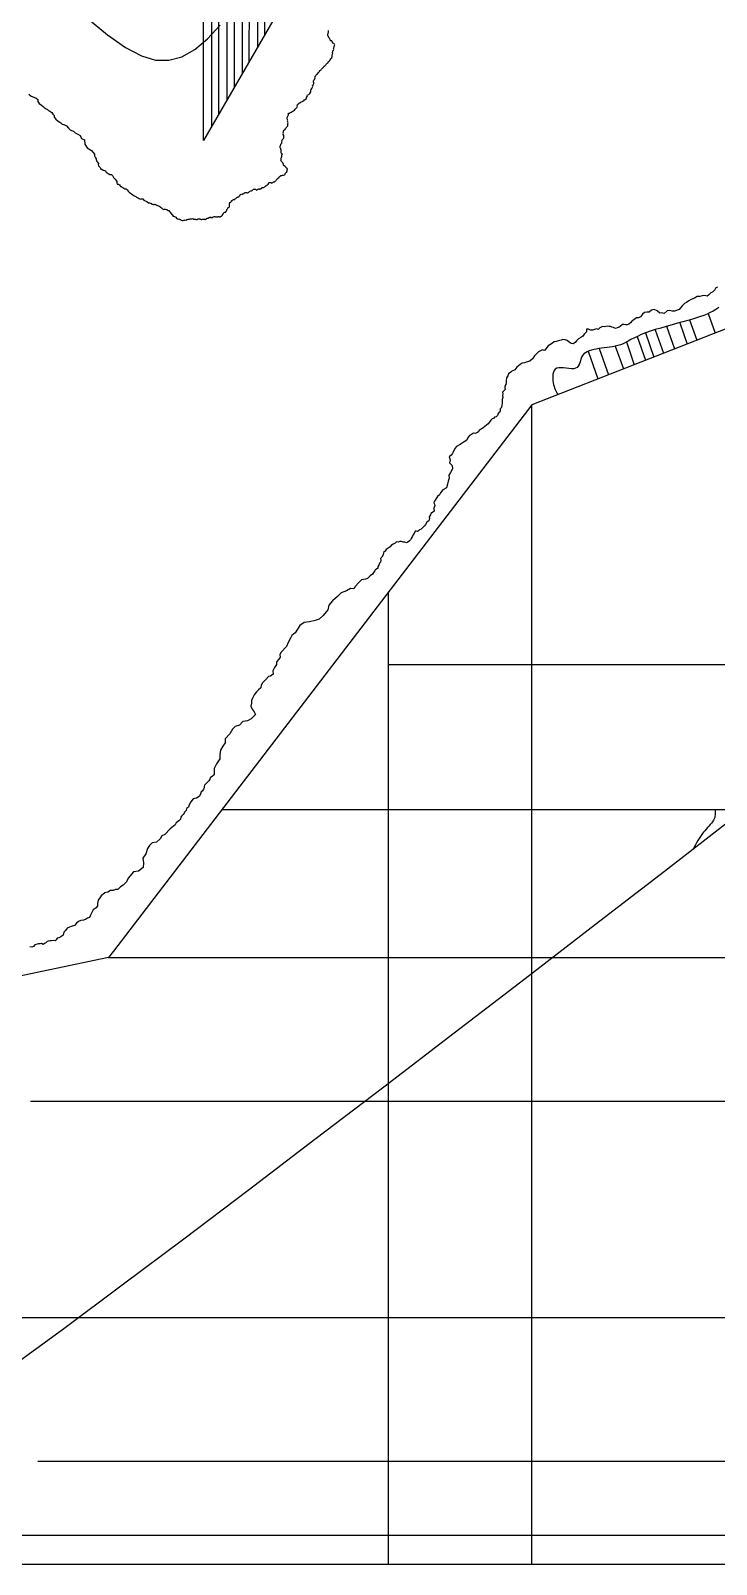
# Model space of a CAD drawing. Extents: x -15455 to 10897, y -24374 to 16165.
# Drawn here: x -6508 to -435, y -24374 to -10786 of the extents above; entities that cross this region are included whole.
import ezdxf

# ---------------------------------------------------------------- set-up
doc = ezdxf.new("R2010")
doc.units = 0
doc.header["$MEASUREMENT"] = 0
for name, color, linetype in [('COASTLINE', 7, 'CONTINUOUS'), ('HIGHWAY', 7, 'CONTINUOUS'), ('STREETS-SPRAWL-12M', 7, 'CONTINUOUS'), ('STREETS-SPRAWL-20M', 7, 'CONTINUOUS')]:
    doc.layers.add(name, color=color, linetype=linetype)

msp = doc.modelspace()

# ---------------------------------------------------------------- linework, layer by layer
at = {"layer": 'COASTLINE', "color": 7, "linetype": 'CONTINUOUS'}
msp.add_line((10897, -24374), (-15455, -24374), dxfattribs=at)
for points in [[(-6524, -11347), (-6503, -11367), (-6480, -11375), (-6460, -11383), (-6444, -11394), (-6443, -11414), (-6431, -11432), (-6413, -11446), (-6397, -11458), (-6388, -11466), (-6371, -11479), (-6360, -11483), (-6349, -11492), (-6337, -11500), (-6328, -11504), (-6321, -11512), (-6310, -11526), (-6300, -11538), (-6299, -11552), (-6285, -11569), (-6263, -11587), (-6249, -11596), (-6240, -11603), (-6228, -11614), (-6214, -11616), (-6190, -11630), (-6174, -11648), (-6159, -11664), (-6145, -11671), (-6128, -11676), (-6113, -11691), (-6090, -11703), (-6069, -11714), (-6057, -11740), (-6031, -11754), (-6028, -11791), (-6007, -11824), (-5969, -11846), (-5941, -11879), (-5943, -11887), (-5941, -11894), (-5938, -11901), (-5933, -11911), (-5929, -11920), (-5929, -11928), (-5924, -11936), (-5923, -11945), (-5915, -11950), (-5908, -11962), (-5910, -11972), (-5906, -11983), (-5901, -11988), (-5891, -11999), (-5890, -12004), (-5885, -12012), (-5876, -12014), (-5865, -12021), (-5854, -12025), (-5844, -12026), (-5838, -12040), (-5821, -12052), (-5807, -12059), (-5792, -12060), (-5782, -12070), (-5774, -12086), (-5768, -12092), (-5758, -12102), (-5749, -12113), (-5744, -12121), (-5745, -12134), (-5741, -12146), (-5731, -12145), (-5722, -12151), (-5715, -12161), (-5711, -12166), (-5706, -12166), (-5702, -12169), (-5695, -12172), (-5690, -12174), (-5683, -12180), (-5675, -12187), (-5668, -12187), (-5662, -12188), (-5653, -12195), (-5645, -12207), (-5634, -12216), (-5623, -12226), (-5614, -12230), (-5604, -12239), (-5592, -12248), (-5582, -12251), (-5576, -12255), (-5571, -12262), (-5563, -12263), (-5557, -12267), (-5546, -12274), (-5535, -12279), (-5525, -12275), (-5515, -12277), (-5505, -12287), (-5493, -12292), (-5479, -12299), (-5465, -12311), (-5459, -12312), (-5454, -12311), (-5447, -12314), (-5441, -12315), (-5439, -12320), (-5433, -12323), (-5427, -12324), (-5420, -12327), (-5416, -12326), (-5411, -12323), (-5407, -12326), (-5402, -12327), (-5397, -12330), (-5394, -12332), (-5389, -12331), (-5384, -12334), (-5373, -12339), (-5363, -12344), (-5358, -12348), (-5350, -12356), (-5345, -12358), (-5339, -12364), (-5334, -12366), (-5329, -12371), (-5323, -12367), (-5315, -12366), (-5308, -12371), (-5302, -12371), (-5293, -12378), (-5285, -12379), (-5278, -12389), (-5271, -12395), (-5266, -12403), (-5255, -12416), (-5251, -12420), (-5245, -12428), (-5233, -12431), (-5221, -12438), (-5215, -12447), (-5207, -12453), (-5200, -12456), (-5193, -12454), (-5186, -12460), (-5180, -12460), (-5174, -12466), (-5167, -12468), (-5162, -12468), (-5156, -12468), (-5150, -12465), (-5144, -12464), (-5138, -12462), (-5132, -12464), (-5125, -12459), (-5119, -12458), (-5113, -12455), (-5108, -12455), (-5101, -12456), (-5095, -12454), (-5088, -12452), (-5082, -12453), (-5076, -12452), (-5070, -12451), (-5062, -12456), (-5056, -12457), (-5053, -12457), (-5049, -12457), (-5046, -12459), (-5043, -12459), (-5040, -12460), (-5036, -12458), (-5033, -12458), (-5030, -12457), (-5027, -12455), (-5023, -12454), (-5020, -12454), (-5017, -12454), (-5013, -12452), (-5010, -12453), (-5007, -12455), (-5004, -12457), (-5001, -12456), (-4998, -12458), (-4994, -12460), (-4991, -12459), (-4987, -12457), (-4984, -12456), (-4981, -12457), (-4978, -12456), (-4975, -12455), (-4971, -12456), (-4968, -12456), (-4965, -12458), (-4962, -12458), (-4959, -12457), (-4956, -12457), (-4952, -12455), (-4949, -12453), (-4947, -12450), (-4944, -12448), (-4940, -12448), (-4937, -12447), (-4934, -12445), (-4930, -12444), (-4926, -12440), (-4923, -12440), (-4920, -12439), (-4918, -12439), (-4915, -12440), (-4912, -12440), (-4910, -12439), (-4907, -12441), (-4904, -12443), (-4901, -12443), (-4898, -12442), (-4895, -12438), (-4891, -12436), (-4888, -12436), (-4884, -12435), (-4880, -12432), (-4876, -12432), (-4872, -12435), (-4869, -12436), (-4866, -12435), (-4863, -12436), (-4859, -12435), (-4857, -12434), (-4854, -12436), (-4851, -12436), (-4847, -12433), (-4845, -12432), (-4842, -12433), (-4840, -12433), (-4837, -12434), (-4834, -12434), (-4831, -12434), (-4828, -12435), (-4826, -12432), (-4823, -12431), (-4819, -12430), (-4816, -12430), (-4816, -12429), (-4814, -12426), (-4812, -12423), (-4810, -12420), (-4810, -12418), (-4810, -12416), (-4809, -12414), (-4808, -12413), (-4804, -12410), (-4802, -12409), (-4801, -12406), (-4799, -12402), (-4794, -12397), (-4788, -12395), (-4784, -12393), (-4780, -12393), (-4778, -12389), (-4773, -12386), (-4774, -12381), (-4771, -12376), (-4769, -12371), (-4767, -12367), (-4764, -12363), (-4762, -12360), (-4760, -12357), (-4757, -12353), (-4751, -12348), (-4748, -12343), (-4747, -12339), (-4747, -12336), (-4747, -12333), (-4749, -12330), (-4748, -12327), (-4748, -12324), (-4747, -12321), (-4747, -12318), (-4746, -12315), (-4746, -12312), (-4742, -12309), (-4741, -12306), (-4736, -12304), (-4733, -12300), (-4730, -12297), (-4729, -12293), (-4725, -12290), (-4721, -12290), (-4719, -12286), (-4716, -12284), (-4711, -12282), (-4707, -12282), (-4704, -12280), (-4700, -12281), (-4698, -12279), (-4695, -12275), (-4690, -12274), (-4687, -12271), (-4681, -12265), (-4676, -12261), (-4673, -12260), (-4670, -12257), (-4665, -12257), (-4662, -12253), (-4658, -12250), (-4654, -12248), (-4653, -12244), (-4651, -12241), (-4648, -12237), (-4644, -12235), (-4640, -12236), (-4636, -12235), (-4632, -12233), (-4629, -12231), (-4625, -12229), (-4621, -12230), (-4618, -12225), (-4614, -12223), (-4611, -12222), (-4607, -12219), (-4604, -12218), (-4601, -12219), (-4598, -12218), (-4595, -12219), (-4592, -12219), (-4588, -12222), (-4586, -12222), (-4583, -12221), (-4579, -12220), (-4576, -12217), (-4571, -12214), (-4568, -12211), (-4565, -12208), (-4562, -12206), (-4558, -12207), (-4554, -12206), (-4551, -12205), (-4547, -12202), (-4544, -12197), (-4541, -12195), (-4537, -12194), (-4533, -12191), (-4529, -12190), (-4526, -12191), (-4522, -12189), (-4518, -12190), (-4515, -12191), (-4513, -12192), (-4509, -12196), (-4504, -12198), (-4498, -12194), (-4495, -12191), (-4492, -12189), (-4490, -12188), (-4485, -12191), (-4482, -12191), (-4478, -12188), (-4475, -12188), (-4472, -12187), (-4469, -12186), (-4466, -12185), (-4464, -12185), (-4461, -12182), (-4459, -12178), (-4457, -12176), (-4454, -12175), (-4450, -12174), (-4447, -12175), (-4444, -12174), (-4441, -12173), (-4439, -12171), (-4437, -12169), (-4432, -12166), (-4428, -12162), (-4426, -12161), (-4422, -12159), (-4419, -12155), (-4416, -12153), (-4414, -12154), (-4412, -12152), (-4410, -12151), (-4408, -12150), (-4404, -12146), (-4402, -12145), (-4402, -12141), (-4401, -12137), (-4399, -12135), (-4394, -12131), (-4390, -12130), (-4386, -12130), (-4381, -12132), (-4377, -12133), (-4372, -12136), (-4368, -12134), (-4362, -12131), (-4356, -12126), (-4352, -12126), (-4348, -12125), (-4343, -12118), (-4336, -12115), (-4333, -12110), (-4328, -12104), (-4325, -12102), (-4323, -12100), (-4321, -12096), (-4317, -12093), (-4310, -12089), (-4307, -12081), (-4299, -12076), (-4292, -12069), (-4283, -12070), (-4276, -12067), (-4268, -12065), (-4260, -12064), (-4253, -12057), (-4250, -12047), (-4244, -12041), (-4237, -12038), (-4240, -12031), (-4237, -12025), (-4236, -12018), (-4233, -12011), (-4237, -12007), (-4242, -12004), (-4244, -12002), (-4246, -11999), (-4251, -11992), (-4254, -11988), (-4261, -11983), (-4265, -11982), (-4268, -11976), (-4267, -11969), (-4270, -11965), (-4274, -11958), (-4279, -11952), (-4286, -11944), (-4288, -11939), (-4292, -11935), (-4290, -11929), (-4290, -11924), (-4288, -11918), (-4288, -11913), (-4285, -11908), (-4284, -11904), (-4284, -11900), (-4282, -11896), (-4284, -11891), (-4283, -11886), (-4280, -11882), (-4278, -11877), (-4285, -11873), (-4288, -11867), (-4288, -11862), (-4290, -11856), (-4290, -11851), (-4290, -11847), (-4289, -11842), (-4293, -11837), (-4293, -11833), (-4294, -11827), (-4297, -11823), (-4297, -11819), (-4297, -11814), (-4297, -11809), (-4296, -11804), (-4294, -11799), (-4293, -11795), (-4291, -11792), (-4287, -11786), (-4282, -11781), (-4284, -11776), (-4282, -11771), (-4281, -11766), (-4282, -11761), (-4280, -11756), (-4277, -11749), (-4274, -11746), (-4269, -11741), (-4265, -11736), (-4264, -11732), (-4266, -11728), (-4265, -11723), (-4266, -11718), (-4265, -11713), (-4270, -11707), (-4272, -11704), (-4271, -11699), (-4267, -11693), (-4270, -11688), (-4269, -11683), (-4268, -11674), (-4264, -11666), (-4256, -11663), (-4251, -11656), (-4248, -11650), (-4243, -11644), (-4238, -11637), (-4234, -11633), (-4231, -11628), (-4229, -11623), (-4232, -11619), (-4231, -11615), (-4230, -11608), (-4227, -11603), (-4230, -11596), (-4232, -11590), (-4230, -11585), (-4232, -11579), (-4232, -11573), (-4236, -11568), (-4237, -11561), (-4236, -11555), (-4234, -11549), (-4229, -11543), (-4227, -11537), (-4223, -11531), (-4223, -11525), (-4226, -11519), (-4221, -11517), (-4216, -11517), (-4211, -11513), (-4206, -11511), (-4201, -11508), (-4192, -11501), (-4187, -11500), (-4181, -11495), (-4172, -11490), (-4166, -11481), (-4160, -11476), (-4155, -11471), (-4147, -11463), (-4145, -11455), (-4146, -11447), (-4144, -11440), (-4142, -11438), (-4139, -11436), (-4134, -11434), (-4132, -11430), (-4126, -11425), (-4120, -11424), (-4116, -11420), (-4111, -11414), (-4105, -11417), (-4099, -11414), (-4094, -11408), (-4088, -11406), (-4082, -11398), (-4075, -11395), (-4068, -11389), (-4066, -11381), (-4064, -11377), (-4060, -11370), (-4057, -11362), (-4058, -11356), (-4044, -11350), (-4036, -11341), (-4027, -11328), (-4027, -11318), (-4024, -11308), (-4017, -11299), (-4013, -11293), (-4010, -11286), (-4009, -11279), (-4010, -11272), (-4007, -11265), (-4000, -11255), (-4000, -11248), (-4003, -11240), (-4002, -11233), (-3999, -11225), (-3994, -11217), (-3991, -11211), (-3988, -11203), (-3990, -11195), (-3985, -11190), (-3983, -11185), (-3979, -11179), (-3976, -11174), (-3971, -11170), (-3968, -11167), (-3960, -11158), (-3956, -11152), (-3948, -11146), (-3946, -11139), (-3940, -11137), (-3934, -11134), (-3931, -11127), (-3923, -11118), (-3918, -11112), (-3914, -11109), (-3910, -11103), (-3907, -11099), (-3899, -11093), (-3891, -11084), (-3888, -11080), (-3884, -11077), (-3879, -11074), (-3874, -11071), (-3874, -11065), (-3870, -11060), (-3865, -11056), (-3858, -11051), (-3857, -11048), (-3855, -11045), (-3853, -11040), (-3852, -11036), (-3847, -11032), (-3844, -11029), (-3841, -11026), (-3839, -11021), (-3838, -11016), (-3838, -11011), (-3838, -11005), (-3836, -11001), (-3833, -10994), (-3831, -10989), (-3833, -10984), (-3833, -10978), (-3831, -10971), (-3832, -10965), (-3825, -10958), (-3823, -10953), (-3824, -10947), (-3822, -10941), (-3823, -10935), (-3820, -10929), (-3820, -10923), (-3816, -10918), (-3815, -10912), (-3816, -10906), (-3823, -10900), (-3830, -10897), (-3833, -10889), (-3836, -10882), (-3841, -10876), (-3848, -10875), (-3854, -10871), (-3856, -10864), (-3859, -10858), (-3863, -10851), (-3866, -10844), (-3874, -10833), (-3876, -10825), (-3875, -10818), (-3874, -10811), (-3873, -10805), (-3871, -10798), (-3869, -10791), (-3871, -10784)], [(-424, -13057), (-438, -13063), (-448, -13083), (-467, -13099), (-483, -13108), (-493, -13116), (-503, -13130), (-517, -13138), (-539, -13131), (-560, -13136), (-581, -13140), (-603, -13141), (-629, -13157), (-658, -13166), (-679, -13180), (-698, -13193), (-718, -13203), (-737, -13224), (-763, -13255), (-804, -13271), (-827, -13272), (-848, -13264), (-871, -13269), (-898, -13292), (-916, -13286), (-935, -13290), (-960, -13269), (-985, -13256), (-1008, -13263), (-1030, -13280), (-1050, -13279), (-1070, -13283), (-1089, -13298), (-1106, -13320), (-1125, -13330), (-1142, -13331), (-1165, -13347), (-1182, -13359), (-1196, -13374), (-1210, -13385), (-1223, -13393), (-1239, -13392), (-1253, -13389), (-1267, -13388), (-1285, -13406), (-1296, -13414), (-1312, -13419), (-1329, -13424), (-1345, -13416), (-1360, -13412), (-1373, -13408), (-1385, -13407), (-1400, -13403), (-1414, -13408), (-1428, -13411), (-1442, -13408), (-1466, -13418), (-1482, -13432), (-1497, -13426), (-1513, -13432), (-1532, -13439), (-1549, -13438), (-1567, -13429), (-1585, -13431), (-1586, -13454), (-1604, -13475), (-1617, -13491), (-1636, -13505), (-1655, -13517), (-1672, -13535), (-1685, -13548), (-1703, -13559), (-1719, -13558), (-1738, -13546), (-1755, -13532), (-1775, -13524), (-1793, -13522), (-1810, -13529), (-1833, -13534), (-1852, -13540), (-1872, -13542), (-1894, -13560), (-1924, -13577), (-1956, -13618), (-1974, -13614), (-1992, -13621), (-2010, -13630), (-2028, -13650), (-2046, -13668), (-2064, -13693), (-2087, -13713), (-2120, -13723), (-2135, -13730), (-2153, -13733), (-2173, -13744), (-2202, -13766), (-2219, -13791), (-2247, -13801), (-2256, -13811), (-2274, -13826), (-2280, -13844), (-2294, -13862), (-2297, -13884), (-2296, -13905), (-2300, -13920), (-2308, -13935), (-2308, -13950), (-2305, -13964), (-2316, -13976), (-2329, -13988), (-2326, -14004), (-2330, -14021), (-2327, -14037), (-2331, -14053), (-2331, -14069), (-2333, -14086), (-2334, -14104), (-2337, -14123), (-2349, -14137), (-2350, -14155), (-2356, -14170), (-2367, -14178), (-2369, -14187), (-2374, -14195), (-2385, -14206), (-2399, -14209), (-2408, -14222), (-2421, -14226), (-2431, -14236), (-2437, -14245), (-2457, -14268), (-2470, -14281), (-2485, -14293), (-2501, -14304), (-2519, -14315), (-2535, -14325), (-2542, -14341), (-2556, -14348), (-2570, -14354), (-2586, -14351), (-2603, -14363), (-2620, -14373), (-2640, -14395), (-2644, -14413), (-2667, -14429), (-2705, -14451), (-2736, -14470), (-2752, -14489), (-2760, -14508), (-2774, -14534), (-2784, -14547), (-2801, -14561), (-2793, -14588), (-2797, -14614), (-2775, -14637), (-2771, -14669), (-2790, -14700), (-2805, -14725), (-2801, -14751), (-2809, -14776), (-2816, -14803), (-2826, -14835), (-2858, -14855), (-2879, -14881), (-2888, -14898), (-2904, -14914), (-2917, -14931), (-2926, -14945), (-2935, -14957), (-2936, -14970), (-2931, -14982), (-2929, -14994), (-2934, -15009), (-2941, -15019), (-2935, -15030), (-2935, -15043), (-2950, -15054), (-2962, -15063), (-2965, -15075), (-2977, -15093), (-2974, -15109), (-2981, -15127), (-2998, -15139), (-3010, -15160), (-3018, -15174), (-3037, -15191), (-3048, -15203), (-3064, -15208), (-3073, -15217), (-3082, -15222), (-3092, -15219), (-3102, -15221), (-3111, -15240), (-3123, -15255), (-3130, -15269), (-3138, -15284), (-3144, -15296), (-3153, -15306), (-3168, -15318), (-3178, -15324), (-3194, -15317), (-3209, -15318), (-3224, -15312), (-3238, -15313), (-3252, -15317), (-3266, -15315), (-3280, -15327), (-3302, -15339), (-3316, -15348), (-3324, -15358), (-3331, -15364), (-3341, -15370), (-3359, -15381), (-3367, -15397), (-3382, -15410), (-3386, -15429), (-3398, -15450), (-3410, -15463), (-3407, -15478), (-3409, -15494), (-3417, -15505), (-3424, -15520), (-3434, -15536), (-3434, -15549), (-3444, -15556), (-3455, -15563), (-3460, -15572), (-3470, -15586), (-3481, -15601), (-3501, -15616), (-3524, -15638), (-3542, -15644), (-3577, -15651), (-3604, -15679), (-3633, -15710), (-3644, -15732), (-3675, -15729), (-3709, -15750), (-3757, -15765), (-3790, -15799), (-3833, -15838), (-3868, -15877), (-3877, -15918), (-3918, -15967), (-3951, -16000), (-3989, -16012), (-4038, -16022), (-4085, -16030), (-4125, -16056), (-4144, -16087), (-4164, -16120), (-4194, -16143), (-4206, -16169), (-4226, -16205), (-4241, -16241), (-4289, -16291), (-4300, -16314), (-4299, -16335), (-4309, -16355), (-4329, -16378), (-4330, -16401), (-4347, -16427), (-4363, -16456), (-4360, -16487), (-4382, -16506), (-4402, -16509), (-4425, -16534), (-4455, -16563), (-4466, -16584), (-4468, -16607), (-4490, -16625), (-4508, -16643), (-4529, -16671), (-4539, -16694), (-4551, -16719), (-4551, -16744), (-4558, -16770), (-4546, -16796), (-4527, -16821), (-4517, -16843), (-4554, -16884), (-4587, -16899), (-4628, -16907), (-4658, -16939), (-4696, -16952), (-4721, -16975), (-4744, -17017), (-4784, -17060), (-4784, -17094), (-4805, -17124), (-4826, -17161), (-4832, -17201), (-4832, -17237), (-4861, -17282), (-4882, -17324), (-4881, -17373), (-4888, -17383), (-4898, -17392), (-4909, -17400), (-4918, -17404), (-4922, -17418), (-4929, -17432), (-4944, -17448), (-4957, -17458), (-4967, -17469), (-4970, -17483), (-4970, -17495), (-4976, -17507), (-4989, -17523), (-4999, -17531), (-5002, -17551), (-5014, -17570), (-5040, -17585), (-5068, -17591), (-5089, -17618), (-5105, -17644), (-5111, -17664), (-5128, -17678), (-5131, -17694), (-5144, -17710), (-5147, -17718), (-5157, -17730), (-5171, -17746), (-5178, -17754), (-5180, -17772), (-5194, -17785), (-5218, -17804), (-5227, -17823), (-5273, -17857), (-5318, -17907), (-5347, -17918), (-5362, -17947), (-5394, -17976), (-5431, -17981), (-5455, -18006), (-5472, -18032), (-5488, -18078), (-5515, -18118), (-5509, -18159), (-5511, -18200), (-5554, -18232), (-5598, -18239), (-5645, -18294), (-5659, -18328), (-5676, -18344), (-5689, -18356), (-5712, -18371), (-5736, -18395), (-5756, -18395), (-5777, -18403), (-5800, -18405), (-5825, -18419), (-5850, -18424), (-5882, -18452), (-5909, -18489), (-5916, -18518), (-5917, -18540), (-5929, -18558), (-5955, -18576), (-5970, -18606), (-5978, -18621), (-5987, -18642), (-6004, -18650), (-6021, -18662), (-6041, -18668), (-6064, -18671), (-6083, -18679), (-6101, -18694), (-6120, -18715), (-6148, -18723), (-6164, -18729), (-6183, -18737), (-6200, -18759), (-6214, -18774), (-6220, -18798), (-6240, -18815), (-6257, -18824), (-6272, -18827), (-6281, -18842), (-6292, -18850), (-6307, -18846), (-6322, -18849), (-6336, -18849), (-6352, -18854), (-6362, -18857), (-6372, -18866), (-6384, -18873), (-6397, -18882), (-6412, -18873), (-6424, -18875), (-6437, -18876), (-6450, -18880), (-6471, -18886), (-6484, -18900), (-6498, -18907), (-6514, -18903)]]:
    msp.add_lwpolyline(points, dxfattribs=at)
at = {"layer": 'HIGHWAY', "color": 250, "linetype": 'CONTINUOUS'}
for p, q in [((-6012, -10669), (-5828, -10822)), ((-5828, -10822), (-5668, -10935)), ((-5055, -10951), (-4941, -10857)), ((-4941, -10857), (-4828, -10736)), ((-5668, -10935), (-5527, -11009)), ((-5169, -11016), (-5055, -10951)), ((-5527, -11009), (-5401, -11046)), ((-5401, -11046), (-5283, -11048)), ((-5283, -11048), (-5169, -11016)), ((-301, -17776), (-893, -18234)), ((-468, -17794), (-477, -17807)), ((-460, -17782), (-468, -17794)), ((-454, -17770), (-460, -17782)), ((-449, -17757), (-454, -17770)), ((-447, -17745), (-449, -17757)), ((-445, -17733), (-447, -17745)), ((-446, -17685), (-445, -17697)), ((-445, -17697), (-445, -17709)), ((-445, -17709), (-444, -17721)), ((-444, -17721), (-445, -17733)), ((-575, -17925), (-586, -17943)), ((-563, -17908), (-575, -17925)), ((-551, -17891), (-563, -17908)), ((-538, -17875), (-551, -17891)), ((-525, -17860), (-538, -17875)), ((-512, -17846), (-525, -17860)), ((-500, -17833), (-512, -17846)), ((-488, -17819), (-500, -17833)), ((-477, -17807), (-488, -17819)), ((-630, -18019), (-640, -18039)), ((-619, -18000), (-630, -18019)), ((-609, -17980), (-619, -18000)), ((-598, -17961), (-609, -17980)), ((-586, -17943), (-598, -17961)), ((-893, -18234), (-1505, -18706)), ((-1505, -18706), (-2129, -19186)), ((-2129, -19186), (-2756, -19667)), ((-2756, -19667), (-3379, -20145)), ((-3379, -20145), (-3990, -20611)), ((-3990, -20611), (-4581, -21061)), ((-4581, -21061), (-5151, -21492)), ((-5151, -21492), (-5696, -21901)), ((-5696, -21901), (-6214, -22286)), ((-6214, -22286), (-6704, -22645))]:
    msp.add_line(p, q, dxfattribs=at)
at = {"layer": 'STREETS-SPRAWL-12M', "color": 253, "linetype": 'CONTINUOUS'}
for p, q in [((-4905, -7328), (-4906, -11638)), ((-4843, -7328), (-4844, -11531)), ((-4770, -7328), (-4771, -11405)), ((-4705, -7328), (-4706, -11293)), ((-4634, -7328), (-4635, -11170)), ((-4573, -7328), (-4574, -11064)), ((-4498, -7328), (-4499, -10935)), ((-4436, -7328), (-4437, -10828)), ((-545, -13308), (-576, -13319)), ((-517, -13296), (-545, -13308)), ((-490, -13283), (-517, -13296)), ((-507, -13292), (-446, -13466)), ((-464, -13270), (-490, -13283)), ((-438, -13255), (-464, -13270)), ((-413, -13239), (-438, -13255)), ((-1021, -13449), (-1063, -13464)), ((-976, -13434), (-1021, -13449)), ((-977, -13435), (-904, -13644)), ((-927, -13420), (-976, -13434)), ((-878, -13406), (-927, -13420)), ((-827, -13392), (-878, -13406)), ((-875, -13405), (-805, -13606)), ((-778, -13378), (-827, -13392)), ((-731, -13365), (-778, -13378)), ((-759, -13373), (-693, -13562)), ((-687, -13353), (-731, -13365)), ((-646, -13342), (-687, -13353)), ((-671, -13349), (-608, -13529)), ((-610, -13330), (-646, -13342)), ((-576, -13319), (-610, -13330)), ((-1355, -13587), (-1379, -13591)), ((-1331, -13582), (-1355, -13587)), ((-1307, -13576), (-1331, -13582)), ((-1330, -13582), (-1256, -13782)), ((-1284, -13568), (-1307, -13576)), ((-1261, -13559), (-1284, -13568)), ((-1239, -13548), (-1261, -13559)), ((-1215, -13536), (-1239, -13548)), ((-1231, -13544), (-1161, -13745)), ((-1191, -13523), (-1215, -13536)), ((-1164, -13509), (-1191, -13523)), ((-1134, -13494), (-1164, -13509)), ((-1135, -13494), (-1061, -13706)), ((-1101, -13479), (-1134, -13494)), ((-1063, -13464), (-1101, -13479)), ((-1062, -13463), (-987, -13677)), ((-1639, -13712), (-1644, -13729)), ((-1634, -13695), (-1639, -13712)), ((-1628, -13678), (-1634, -13695)), ((-1619, -13663), (-1628, -13678)), ((-1608, -13650), (-1619, -13663)), ((-1594, -13639), (-1608, -13650)), ((-1578, -13630), (-1594, -13639)), ((-1560, -13623), (-1578, -13630)), ((-1569, -13626), (-1483, -13871)), ((-1541, -13616), (-1560, -13623)), ((-1520, -13611), (-1541, -13616)), ((-1498, -13607), (-1520, -13611)), ((-1475, -13603), (-1498, -13607)), ((-1451, -13600), (-1475, -13603)), ((-1471, -13603), (-1390, -13834)), ((-1427, -13597), (-1451, -13600)), ((-1403, -13594), (-1427, -13597)), ((-1379, -13591), (-1403, -13594)), ((-1882, -13829), (-1884, -13848)), ((-1884, -13848), (-1884, -13867)), ((-1878, -13812), (-1882, -13829)), ((-1871, -13797), (-1878, -13812)), ((-1861, -13785), (-1871, -13797)), ((-1848, -13777), (-1861, -13785)), ((-1830, -13773), (-1848, -13777)), ((-1810, -13772), (-1830, -13773)), ((-1787, -13774), (-1810, -13772)), ((-1764, -13776), (-1787, -13774)), ((-1740, -13779), (-1764, -13776)), ((-1718, -13781), (-1740, -13779)), ((-1698, -13781), (-1718, -13781)), ((-1681, -13777), (-1698, -13781)), ((-1667, -13769), (-1681, -13777)), ((-1658, -13758), (-1667, -13769)), ((-1650, -13744), (-1658, -13758)), ((-1644, -13729), (-1650, -13744)), ((-1884, -13867), (-1882, -13887)), ((-1882, -13887), (-1879, -13905)), ((-1879, -13905), (-1876, -13922)), ((-1876, -13922), (-1871, -13937)), ((-1871, -13937), (-1867, -13951)), ((-1867, -13951), (-1862, -13964)), ((-1862, -13964), (-1856, -13976)), ((-1856, -13976), (-1851, -13988)), ((-1851, -13988), (-1845, -13999)), ((-1845, -13999), (-1839, -14010))]:
    msp.add_line(p, q, dxfattribs=at)
at = {"layer": 'STREETS-SPRAWL-20M', "color": 252, "linetype": 'CONTINUOUS'}
for p, q in [((-4977, -11760), (-4977, 1569)), ((-4362, -10699), (-4977, -11760)), ((4208, -11647), (-2069, -14100)), ((-2069, -14100), (-5773, -18940)), ((-2069, -24374), (-2069, -14100)), ((-3337, -24374), (-3337, -15757)), ((-3337, -16402), (9940, -16402)), ((-4812, -17685), (9940, -17685)), ((-5817, -18998), (-10576, -19997)), ((-5773, -18940), (-5817, -18998)), ((-5817, -18998), (9940, -18998)), ((-6508, -20270), (9940, -20270)), ((-12076, -22188), (9940, -22188)), ((-6445, -23459), (9940, -23459)), ((-13252, -24115), (2342, -24115))]:
    msp.add_line(p, q, dxfattribs=at)

doc.saveas('drawing.dxf')
